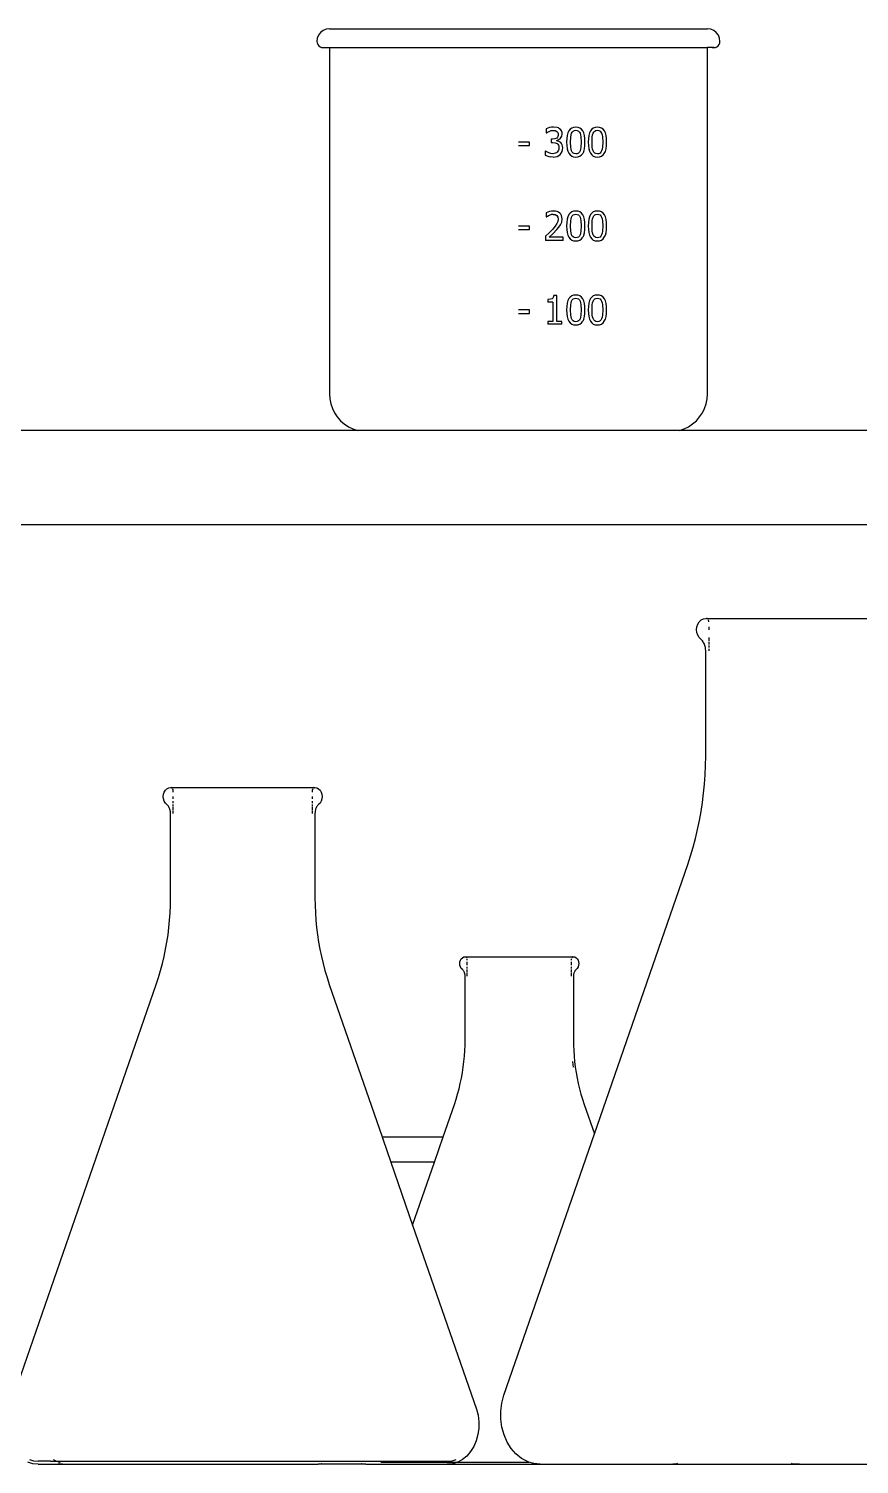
# Model space of a CAD drawing. Header units: metres. Extents: x 2.3 to 15.1, y 3 to 5.1.
# Drawn here: x 9.2848 to 9.5056, y 4.3381 to 4.7199 of the extents above; entities that cross this region are included whole.
import ezdxf

# ---------------------------------------------------------------- set-up
doc = ezdxf.new("R2010")
doc.units = ezdxf.units.M
doc.layers.add('Edges', color=7, linetype='Continuous')

# ---------------------------------------------------------------- blocks, each defined once
blk = doc.blocks.new('Chemistry Lab table fr')
at = {"layer": 'Edges'}
for p, q in [((-0.9555, 0.4507), (-0.95604, 0.45001)), ((-0.95481, 0.45124), (-0.9555, 0.4507)), ((-0.954, 0.45157), (-0.95481, 0.45124)), ((-0.95314, 0.45168), (-0.954, 0.45157)), ((-0.95314, 0.45168), (-0.85264, 0.45168)), ((-0.85177, 0.45157), (-0.85264, 0.45168)), ((-0.85096, 0.45124), (-0.85177, 0.45157)), ((-0.85027, 0.4507), (-0.85096, 0.45124)), ((-0.84973, 0.45001), (-0.85027, 0.4507)), ((-0.95637, 0.4492), (-0.95649, 0.44833)), ((-0.95649, 0.44833), (-0.95643, 0.4479)), ((-0.95643, 0.4479), (-0.95626, 0.4475)), ((-0.95604, 0.45001), (-0.95637, 0.4492)), ((-0.95626, 0.4475), (-0.956, 0.44715)), ((-0.956, 0.44715), (-0.95565, 0.44688)), ((-0.95565, 0.44688), (-0.95524, 0.44672)), ((-0.85053, 0.44672), (-0.85012, 0.44688)), ((-0.85012, 0.44688), (-0.84978, 0.44715)), ((-0.84978, 0.44715), (-0.84951, 0.4475)), ((-0.8494, 0.4492), (-0.84973, 0.45001)), ((-0.84951, 0.4475), (-0.84934, 0.4479)), ((-0.84929, 0.44833), (-0.8494, 0.4492)), ((-0.84934, 0.4479), (-0.84929, 0.44833)), ((-0.95524, 0.44672), (-0.95481, 0.44666)), ((-0.95481, 0.44666), (-0.95438, 0.44672)), ((-0.95481, 0.44666), (-0.95314, 0.44666)), ((-0.95314, 0.44672), (-0.95314, 0.44666)), ((-0.95314, 0.44666), (-0.95314, 0.35453)), ((-0.95314, 0.44666), (-0.85264, 0.44666)), ((-0.85264, 0.44666), (-0.85264, 0.44672)), ((-0.85264, 0.35453), (-0.85264, 0.44666)), ((-0.85096, 0.44666), (-0.85264, 0.44666)), ((-0.85139, 0.44672), (-0.85096, 0.44666)), ((-0.85096, 0.44666), (-0.85053, 0.44672)), ((-0.89463, 0.42537), (-0.89553, 0.42505)), ((-0.89553, 0.42505), (-0.89553, 0.42396)), ((-0.89553, 0.42396), (-0.89547, 0.42396)), ((-0.89547, 0.42396), (-0.89515, 0.42417)), ((-0.89515, 0.42417), (-0.89472, 0.42439)), ((-0.89472, 0.42439), (-0.89416, 0.42457)), ((-0.89407, 0.42548), (-0.89463, 0.42537)), ((-0.89416, 0.42457), (-0.89362, 0.42463)), ((-0.89354, 0.42552), (-0.89407, 0.42548)), ((-0.89362, 0.42463), (-0.89312, 0.42458)), ((-0.89263, 0.42541), (-0.89354, 0.42552)), ((-0.89312, 0.42458), (-0.89268, 0.42439)), ((-0.89268, 0.42439), (-0.8924, 0.42406)), ((-0.89226, 0.42528), (-0.89263, 0.42541)), ((-0.8924, 0.42406), (-0.89231, 0.42384)), ((-0.89193, 0.42509), (-0.89226, 0.42528)), ((-0.89163, 0.42482), (-0.89193, 0.42509)), ((-0.89142, 0.42449), (-0.89163, 0.42482)), ((-0.89129, 0.42411), (-0.89142, 0.42449)), ((-0.89125, 0.42368), (-0.89129, 0.42411)), ((-0.88974, 0.42401), (-0.88993, 0.42332)), ((-0.88948, 0.42456), (-0.88974, 0.42401)), ((-0.88914, 0.42498), (-0.88948, 0.42456)), ((-0.88872, 0.42527), (-0.88914, 0.42498)), ((-0.88877, 0.42386), (-0.88858, 0.42421)), ((-0.88822, 0.42545), (-0.88872, 0.42527)), ((-0.88858, 0.42421), (-0.88833, 0.42446)), ((-0.88833, 0.42446), (-0.88802, 0.42462)), ((-0.88763, 0.42551), (-0.88822, 0.42545)), ((-0.88802, 0.42462), (-0.88763, 0.42467)), ((-0.88704, 0.42545), (-0.88763, 0.42551)), ((-0.88763, 0.42467), (-0.88724, 0.42462)), ((-0.88724, 0.42462), (-0.88693, 0.42446)), ((-0.88654, 0.42527), (-0.88704, 0.42545)), ((-0.88693, 0.42446), (-0.88669, 0.42421)), ((-0.88669, 0.42421), (-0.88651, 0.42387)), ((-0.88612, 0.42496), (-0.88654, 0.42527)), ((-0.88651, 0.42387), (-0.88638, 0.42344)), ((-0.88578, 0.42452), (-0.88612, 0.42496)), ((-0.88552, 0.42396), (-0.88578, 0.42452)), ((-0.88534, 0.42328), (-0.88552, 0.42396)), ((-0.884, 0.42401), (-0.88419, 0.42332)), ((-0.88374, 0.42456), (-0.884, 0.42401)), ((-0.8834, 0.42498), (-0.88374, 0.42456)), ((-0.88298, 0.42527), (-0.8834, 0.42498)), ((-0.88303, 0.42386), (-0.88284, 0.42421)), ((-0.88248, 0.42545), (-0.88298, 0.42527)), ((-0.88284, 0.42421), (-0.88259, 0.42446)), ((-0.88259, 0.42446), (-0.88228, 0.42462)), ((-0.88189, 0.42551), (-0.88248, 0.42545)), ((-0.88228, 0.42462), (-0.88189, 0.42467)), ((-0.8813, 0.42545), (-0.88189, 0.42551)), ((-0.88189, 0.42467), (-0.8815, 0.42462)), ((-0.8815, 0.42462), (-0.88119, 0.42446)), ((-0.8808, 0.42527), (-0.8813, 0.42545)), ((-0.88119, 0.42446), (-0.88095, 0.42421)), ((-0.88095, 0.42421), (-0.88077, 0.42387)), ((-0.88038, 0.42496), (-0.8808, 0.42527)), ((-0.88077, 0.42387), (-0.88064, 0.42344)), ((-0.88004, 0.42452), (-0.88038, 0.42496)), ((-0.87978, 0.42396), (-0.88004, 0.42452)), ((-0.8796, 0.42328), (-0.87978, 0.42396)), ((-0.89999, 0.42152), (-0.90289, 0.42152)), ((-0.90289, 0.4206), (-0.89999, 0.4206)), ((-0.89999, 0.4206), (-0.89999, 0.42152)), ((-0.89418, 0.42228), (-0.89416, 0.42143)), ((-0.89384, 0.42228), (-0.89418, 0.42228)), ((-0.89416, 0.42143), (-0.89375, 0.42143)), ((-0.89322, 0.42237), (-0.89384, 0.42228)), ((-0.89375, 0.42143), (-0.89311, 0.42137)), ((-0.89272, 0.42261), (-0.89322, 0.42237)), ((-0.89311, 0.42137), (-0.8926, 0.42116)), ((-0.89253, 0.4228), (-0.89272, 0.42261)), ((-0.89266, 0.42196), (-0.89212, 0.42218)), ((-0.89266, 0.42189), (-0.89266, 0.42196)), ((-0.89214, 0.42173), (-0.89266, 0.42189)), ((-0.8926, 0.42116), (-0.89241, 0.42098)), ((-0.89239, 0.42302), (-0.89253, 0.4228)), ((-0.89241, 0.42098), (-0.89226, 0.42074)), ((-0.89231, 0.42327), (-0.89239, 0.42302)), ((-0.89231, 0.42384), (-0.89228, 0.42357)), ((-0.89228, 0.42357), (-0.89231, 0.42327)), ((-0.89226, 0.42074), (-0.89217, 0.42043)), ((-0.89217, 0.42043), (-0.89214, 0.42006)), ((-0.89214, 0.42006), (-0.89217, 0.41968)), ((-0.89163, 0.4214), (-0.89214, 0.42173)), ((-0.89212, 0.42218), (-0.89166, 0.42257)), ((-0.89166, 0.42257), (-0.89135, 0.42308)), ((-0.89142, 0.42114), (-0.89163, 0.4214)), ((-0.89125, 0.42083), (-0.89142, 0.42114)), ((-0.89135, 0.42308), (-0.89125, 0.42368)), ((-0.89113, 0.42044), (-0.89125, 0.42083)), ((-0.8911, 0.41998), (-0.89113, 0.42044)), ((-0.89004, 0.42249), (-0.89008, 0.42153)), ((-0.89008, 0.42153), (-0.89004, 0.42059)), ((-0.88993, 0.42332), (-0.89004, 0.42249)), ((-0.89004, 0.42059), (-0.88993, 0.41978)), ((-0.88903, 0.42153), (-0.88898, 0.42287)), ((-0.88899, 0.42019), (-0.88903, 0.42153)), ((-0.88891, 0.41968), (-0.88899, 0.42019)), ((-0.88898, 0.42287), (-0.8889, 0.42342)), ((-0.8889, 0.42342), (-0.88877, 0.42386)), ((-0.88638, 0.42344), (-0.88629, 0.42291)), ((-0.88629, 0.42017), (-0.88638, 0.41964)), ((-0.88629, 0.42291), (-0.88623, 0.42154)), ((-0.88623, 0.42154), (-0.88629, 0.42017)), ((-0.88523, 0.42247), (-0.88534, 0.42328)), ((-0.88534, 0.41976), (-0.88523, 0.42058)), ((-0.88519, 0.42154), (-0.88523, 0.42247)), ((-0.88523, 0.42058), (-0.88519, 0.42154)), ((-0.8843, 0.42249), (-0.88434, 0.42153)), ((-0.88434, 0.42153), (-0.8843, 0.42059)), ((-0.88419, 0.42332), (-0.8843, 0.42249)), ((-0.8843, 0.42059), (-0.88419, 0.41978)), ((-0.88329, 0.42153), (-0.88324, 0.42287)), ((-0.88325, 0.42019), (-0.88329, 0.42153)), ((-0.88317, 0.41968), (-0.88325, 0.42019)), ((-0.88324, 0.42287), (-0.88316, 0.42342)), ((-0.88316, 0.42342), (-0.88303, 0.42386)), ((-0.88064, 0.42344), (-0.88055, 0.42291)), ((-0.88055, 0.42017), (-0.88064, 0.41964)), ((-0.88055, 0.42291), (-0.88049, 0.42154)), ((-0.88049, 0.42154), (-0.88055, 0.42017)), ((-0.87949, 0.42247), (-0.8796, 0.42328)), ((-0.8796, 0.41976), (-0.87949, 0.42058)), ((-0.87945, 0.42154), (-0.87949, 0.42247)), ((-0.87949, 0.42058), (-0.87945, 0.42154)), ((-0.89574, 0.41911), (-0.89574, 0.41803)), ((-0.89567, 0.41911), (-0.89574, 0.41911)), ((-0.89574, 0.41803), (-0.89479, 0.41769)), ((-0.8948, 0.41866), (-0.89567, 0.41911)), ((-0.89426, 0.4185), (-0.8948, 0.41866)), ((-0.89479, 0.41769), (-0.89423, 0.41759)), ((-0.89372, 0.41844), (-0.89426, 0.4185)), ((-0.89365, 0.41756), (-0.89423, 0.41759)), ((-0.89309, 0.41854), (-0.89372, 0.41844)), ((-0.89365, 0.41756), (-0.89309, 0.4176)), ((-0.8928, 0.41868), (-0.89309, 0.41854)), ((-0.89309, 0.4176), (-0.89258, 0.41774)), ((-0.89256, 0.41887), (-0.8928, 0.41868)), ((-0.89258, 0.41774), (-0.89214, 0.41796)), ((-0.89225, 0.41937), (-0.89256, 0.41887)), ((-0.89217, 0.41968), (-0.89225, 0.41937)), ((-0.89214, 0.41796), (-0.89178, 0.41826)), ((-0.89178, 0.41826), (-0.89149, 0.41862)), ((-0.89149, 0.41862), (-0.89127, 0.41903)), ((-0.89127, 0.41903), (-0.89114, 0.41949)), ((-0.89114, 0.41949), (-0.8911, 0.41998)), ((-0.88993, 0.41978), (-0.88974, 0.41909)), ((-0.88974, 0.41909), (-0.88949, 0.41854)), ((-0.88949, 0.41854), (-0.88915, 0.41811)), ((-0.88915, 0.41811), (-0.88873, 0.4178)), ((-0.88877, 0.41922), (-0.88891, 0.41968)), ((-0.88859, 0.41887), (-0.88877, 0.41922)), ((-0.88873, 0.4178), (-0.88822, 0.41762)), ((-0.88835, 0.41862), (-0.88859, 0.41887)), ((-0.88803, 0.41846), (-0.88835, 0.41862)), ((-0.88822, 0.41762), (-0.88763, 0.41756)), ((-0.88763, 0.4184), (-0.88803, 0.41846)), ((-0.88724, 0.41845), (-0.88763, 0.4184)), ((-0.88763, 0.41756), (-0.88705, 0.41762)), ((-0.88693, 0.41861), (-0.88724, 0.41845)), ((-0.88705, 0.41762), (-0.88655, 0.4178)), ((-0.88669, 0.41886), (-0.88693, 0.41861)), ((-0.8865, 0.41921), (-0.88669, 0.41886)), ((-0.88655, 0.4178), (-0.88613, 0.4181)), ((-0.88638, 0.41964), (-0.8865, 0.41921)), ((-0.88613, 0.4181), (-0.88579, 0.41852)), ((-0.88552, 0.41907), (-0.88579, 0.41852)), ((-0.88552, 0.41907), (-0.88534, 0.41976)), ((-0.88419, 0.41978), (-0.884, 0.41909)), ((-0.884, 0.41909), (-0.88375, 0.41854)), ((-0.88375, 0.41854), (-0.88341, 0.41811)), ((-0.88341, 0.41811), (-0.88299, 0.4178)), ((-0.88303, 0.41922), (-0.88317, 0.41968)), ((-0.88285, 0.41887), (-0.88303, 0.41922)), ((-0.88299, 0.4178), (-0.88248, 0.41762)), ((-0.88261, 0.41862), (-0.88285, 0.41887)), ((-0.88229, 0.41846), (-0.88261, 0.41862)), ((-0.88248, 0.41762), (-0.88189, 0.41756)), ((-0.88189, 0.4184), (-0.88229, 0.41846)), ((-0.8815, 0.41845), (-0.88189, 0.4184)), ((-0.88189, 0.41756), (-0.88131, 0.41762)), ((-0.88119, 0.41861), (-0.8815, 0.41845)), ((-0.88131, 0.41762), (-0.88081, 0.4178)), ((-0.88095, 0.41886), (-0.88119, 0.41861)), ((-0.88076, 0.41921), (-0.88095, 0.41886)), ((-0.88081, 0.4178), (-0.88039, 0.4181)), ((-0.88064, 0.41964), (-0.88076, 0.41921)), ((-0.88039, 0.4181), (-0.88005, 0.41852)), ((-0.88005, 0.41852), (-0.87978, 0.41907)), ((-0.87978, 0.41907), (-0.8796, 0.41976)), ((-0.89464, 0.40305), (-0.89552, 0.40274)), ((-0.89552, 0.40274), (-0.89552, 0.40165)), ((-0.89552, 0.40165), (-0.89547, 0.40165)), ((-0.89547, 0.40165), (-0.89514, 0.40186)), ((-0.89514, 0.40186), (-0.89473, 0.40207)), ((-0.89473, 0.40207), (-0.89419, 0.40224)), ((-0.89409, 0.40316), (-0.89464, 0.40305)), ((-0.89364, 0.40231), (-0.89419, 0.40224)), ((-0.89356, 0.4032), (-0.89409, 0.40316)), ((-0.89364, 0.40231), (-0.89312, 0.40223)), ((-0.89306, 0.40316), (-0.89356, 0.4032)), ((-0.89312, 0.40223), (-0.8927, 0.402)), ((-0.89261, 0.40306), (-0.89306, 0.40316)), ((-0.8927, 0.402), (-0.89243, 0.4016)), ((-0.89222, 0.40288), (-0.89261, 0.40306)), ((-0.89243, 0.4016), (-0.89233, 0.40104)), ((-0.89233, 0.40104), (-0.89241, 0.40043)), ((-0.89189, 0.40263), (-0.89222, 0.40288)), ((-0.89162, 0.40232), (-0.89189, 0.40263)), ((-0.89143, 0.40196), (-0.89162, 0.40232)), ((-0.89132, 0.40155), (-0.89143, 0.40196)), ((-0.89139, 0.40027), (-0.89128, 0.40109)), ((-0.89128, 0.40109), (-0.89132, 0.40155)), ((-0.88993, 0.401), (-0.89004, 0.40017)), ((-0.88974, 0.40169), (-0.88993, 0.401)), ((-0.88948, 0.40224), (-0.88974, 0.40169)), ((-0.88914, 0.40265), (-0.88948, 0.40224)), ((-0.88872, 0.40295), (-0.88914, 0.40265)), ((-0.88898, 0.40055), (-0.8889, 0.4011)), ((-0.8889, 0.4011), (-0.88877, 0.40154)), ((-0.88877, 0.40154), (-0.88858, 0.40189)), ((-0.88822, 0.40313), (-0.88872, 0.40295)), ((-0.88858, 0.40189), (-0.88833, 0.40214)), ((-0.88833, 0.40214), (-0.88802, 0.40229)), ((-0.88763, 0.40319), (-0.88822, 0.40313)), ((-0.88802, 0.40229), (-0.88763, 0.40235)), ((-0.88704, 0.40313), (-0.88763, 0.40319)), ((-0.88763, 0.40235), (-0.88724, 0.40229)), ((-0.88724, 0.40229), (-0.88693, 0.40214)), ((-0.88654, 0.40294), (-0.88704, 0.40313)), ((-0.88693, 0.40214), (-0.88669, 0.40189)), ((-0.88669, 0.40189), (-0.88651, 0.40155)), ((-0.88612, 0.40264), (-0.88654, 0.40294)), ((-0.88651, 0.40155), (-0.88638, 0.40112)), ((-0.88638, 0.40112), (-0.88629, 0.40058)), ((-0.88578, 0.4022), (-0.88612, 0.40264)), ((-0.88552, 0.40164), (-0.88578, 0.4022)), ((-0.88534, 0.40096), (-0.88552, 0.40164)), ((-0.88523, 0.40015), (-0.88534, 0.40096)), ((-0.88419, 0.401), (-0.8843, 0.40017)), ((-0.884, 0.40169), (-0.88419, 0.401)), ((-0.88374, 0.40224), (-0.884, 0.40169)), ((-0.8834, 0.40265), (-0.88374, 0.40224)), ((-0.88298, 0.40295), (-0.8834, 0.40265)), ((-0.88324, 0.40055), (-0.88316, 0.4011)), ((-0.88316, 0.4011), (-0.88303, 0.40154)), ((-0.88303, 0.40154), (-0.88284, 0.40189)), ((-0.88248, 0.40313), (-0.88298, 0.40295)), ((-0.88284, 0.40189), (-0.88259, 0.40214)), ((-0.88259, 0.40214), (-0.88228, 0.40229)), ((-0.88189, 0.40319), (-0.88248, 0.40313)), ((-0.88228, 0.40229), (-0.88189, 0.40235)), ((-0.8813, 0.40313), (-0.88189, 0.40319)), ((-0.88189, 0.40235), (-0.8815, 0.40229)), ((-0.8815, 0.40229), (-0.88119, 0.40214)), ((-0.8808, 0.40294), (-0.8813, 0.40313)), ((-0.88119, 0.40214), (-0.88095, 0.40189)), ((-0.88095, 0.40189), (-0.88077, 0.40155)), ((-0.88038, 0.40264), (-0.8808, 0.40294)), ((-0.88077, 0.40155), (-0.88064, 0.40112)), ((-0.88064, 0.40112), (-0.88055, 0.40058)), ((-0.88004, 0.4022), (-0.88038, 0.40264)), ((-0.87978, 0.40164), (-0.88004, 0.4022)), ((-0.8796, 0.40096), (-0.87978, 0.40164)), ((-0.87949, 0.40015), (-0.8796, 0.40096)), ((-0.89999, 0.3992), (-0.90289, 0.3992)), ((-0.90289, 0.39827), (-0.89999, 0.39827)), ((-0.89999, 0.39827), (-0.89999, 0.3992)), ((-0.89472, 0.39739), (-0.89568, 0.39647)), ((-0.89384, 0.39831), (-0.89472, 0.39739)), ((-0.89378, 0.39717), (-0.89472, 0.39627)), ((-0.89311, 0.39917), (-0.89384, 0.39831)), ((-0.89378, 0.39717), (-0.8927, 0.39825)), ((-0.89265, 0.39985), (-0.89311, 0.39917)), ((-0.8927, 0.39825), (-0.89213, 0.3989)), ((-0.89241, 0.40043), (-0.89265, 0.39985)), ((-0.89213, 0.3989), (-0.89168, 0.39956)), ((-0.89168, 0.39956), (-0.89139, 0.40027)), ((-0.89004, 0.40017), (-0.89008, 0.39921)), ((-0.89008, 0.39921), (-0.89004, 0.39827)), ((-0.89004, 0.39827), (-0.88993, 0.39745)), ((-0.88993, 0.39745), (-0.88974, 0.39677)), ((-0.88903, 0.39921), (-0.88898, 0.40055)), ((-0.88899, 0.39787), (-0.88903, 0.39921)), ((-0.88891, 0.39736), (-0.88899, 0.39787)), ((-0.88877, 0.3969), (-0.88891, 0.39736)), ((-0.88638, 0.39732), (-0.8865, 0.39689)), ((-0.88629, 0.39785), (-0.88638, 0.39732)), ((-0.88629, 0.40058), (-0.88623, 0.39922)), ((-0.88623, 0.39922), (-0.88629, 0.39785)), ((-0.88552, 0.39675), (-0.88534, 0.39743)), ((-0.88534, 0.39743), (-0.88523, 0.39826)), ((-0.88519, 0.39922), (-0.88523, 0.40015)), ((-0.88523, 0.39826), (-0.88519, 0.39922)), ((-0.8843, 0.40017), (-0.88434, 0.39921)), ((-0.88434, 0.39921), (-0.8843, 0.39827)), ((-0.8843, 0.39827), (-0.88419, 0.39745)), ((-0.88419, 0.39745), (-0.884, 0.39677)), ((-0.88329, 0.39921), (-0.88324, 0.40055)), ((-0.88325, 0.39787), (-0.88329, 0.39921)), ((-0.88317, 0.39736), (-0.88325, 0.39787)), ((-0.88303, 0.3969), (-0.88317, 0.39736)), ((-0.88064, 0.39732), (-0.88076, 0.39689)), ((-0.88055, 0.39785), (-0.88064, 0.39732)), ((-0.88055, 0.40058), (-0.88049, 0.39922)), ((-0.88049, 0.39922), (-0.88055, 0.39785)), ((-0.87978, 0.39675), (-0.8796, 0.39743)), ((-0.8796, 0.39743), (-0.87949, 0.39826)), ((-0.87945, 0.39922), (-0.87949, 0.40015)), ((-0.87949, 0.39826), (-0.87945, 0.39922)), ((-0.89568, 0.39647), (-0.89568, 0.39539)), ((-0.89096, 0.39539), (-0.89568, 0.39539)), ((-0.89096, 0.39627), (-0.89472, 0.39627)), ((-0.89096, 0.39539), (-0.89096, 0.39627)), ((-0.88974, 0.39677), (-0.88949, 0.39622)), ((-0.88949, 0.39622), (-0.88915, 0.39579)), ((-0.88915, 0.39579), (-0.88873, 0.39548)), ((-0.88859, 0.39655), (-0.88877, 0.3969)), ((-0.88873, 0.39548), (-0.88822, 0.3953)), ((-0.88835, 0.39629), (-0.88859, 0.39655)), ((-0.88803, 0.39614), (-0.88835, 0.39629)), ((-0.88822, 0.3953), (-0.88763, 0.39523)), ((-0.88763, 0.39608), (-0.88803, 0.39614)), ((-0.88724, 0.39613), (-0.88763, 0.39608)), ((-0.88763, 0.39523), (-0.88705, 0.39529)), ((-0.88693, 0.39628), (-0.88724, 0.39613)), ((-0.88705, 0.39529), (-0.88655, 0.39548)), ((-0.88669, 0.39654), (-0.88693, 0.39628)), ((-0.8865, 0.39689), (-0.88669, 0.39654)), ((-0.88655, 0.39548), (-0.88613, 0.39578)), ((-0.88613, 0.39578), (-0.88579, 0.3962)), ((-0.88552, 0.39675), (-0.88579, 0.3962)), ((-0.884, 0.39677), (-0.88375, 0.39622)), ((-0.88375, 0.39622), (-0.88341, 0.39579)), ((-0.88341, 0.39579), (-0.88299, 0.39548)), ((-0.88285, 0.39655), (-0.88303, 0.3969)), ((-0.88299, 0.39548), (-0.88248, 0.3953)), ((-0.88261, 0.39629), (-0.88285, 0.39655)), ((-0.88229, 0.39614), (-0.88261, 0.39629)), ((-0.88248, 0.3953), (-0.88189, 0.39523)), ((-0.88189, 0.39608), (-0.88229, 0.39614)), ((-0.8815, 0.39613), (-0.88189, 0.39608)), ((-0.88189, 0.39523), (-0.88131, 0.39529)), ((-0.88119, 0.39628), (-0.8815, 0.39613)), ((-0.88131, 0.39529), (-0.88081, 0.39548)), ((-0.88095, 0.39654), (-0.88119, 0.39628)), ((-0.88076, 0.39689), (-0.88095, 0.39654)), ((-0.88081, 0.39548), (-0.88039, 0.39578)), ((-0.88039, 0.39578), (-0.88005, 0.3962)), ((-0.88005, 0.3962), (-0.87978, 0.39675)), ((-0.8944, 0.37971), (-0.89508, 0.37966)), ((-0.89508, 0.37966), (-0.89508, 0.37896)), ((-0.8937, 0.37896), (-0.89508, 0.37896)), ((-0.89392, 0.37988), (-0.8944, 0.37971)), ((-0.89376, 0.38002), (-0.89392, 0.37988)), ((-0.89363, 0.3802), (-0.89376, 0.38002)), ((-0.8937, 0.37896), (-0.8937, 0.37384)), ((-0.89351, 0.38073), (-0.89363, 0.3802)), ((-0.89271, 0.38073), (-0.89351, 0.38073)), ((-0.89271, 0.37384), (-0.89271, 0.38073)), ((-0.88993, 0.37866), (-0.89004, 0.37784)), ((-0.88974, 0.37935), (-0.88993, 0.37866)), ((-0.88948, 0.3799), (-0.88974, 0.37935)), ((-0.88914, 0.38032), (-0.88948, 0.3799)), ((-0.88872, 0.38062), (-0.88914, 0.38032)), ((-0.88903, 0.37687), (-0.88898, 0.37822)), ((-0.88898, 0.37822), (-0.8889, 0.37876)), ((-0.8889, 0.37876), (-0.88877, 0.3792)), ((-0.88877, 0.3792), (-0.88858, 0.37955)), ((-0.88822, 0.3808), (-0.88872, 0.38062)), ((-0.88858, 0.37955), (-0.88833, 0.3798)), ((-0.88833, 0.3798), (-0.88802, 0.37996)), ((-0.88763, 0.38085), (-0.88822, 0.3808)), ((-0.88802, 0.37996), (-0.88763, 0.38001)), ((-0.88704, 0.38079), (-0.88763, 0.38085)), ((-0.88763, 0.38001), (-0.88724, 0.37996)), ((-0.88724, 0.37996), (-0.88693, 0.3798)), ((-0.88654, 0.38061), (-0.88704, 0.38079)), ((-0.88693, 0.3798), (-0.88669, 0.37956)), ((-0.88669, 0.37956), (-0.88651, 0.37921)), ((-0.88612, 0.3803), (-0.88654, 0.38061)), ((-0.88651, 0.37921), (-0.88638, 0.37878)), ((-0.88638, 0.37878), (-0.88629, 0.37825)), ((-0.88629, 0.37825), (-0.88623, 0.37688)), ((-0.88578, 0.37986), (-0.88612, 0.3803)), ((-0.88552, 0.37931), (-0.88578, 0.37986)), ((-0.88534, 0.37862), (-0.88552, 0.37931)), ((-0.88523, 0.37781), (-0.88534, 0.37862)), ((-0.88419, 0.37866), (-0.8843, 0.37784)), ((-0.884, 0.37935), (-0.88419, 0.37866)), ((-0.88374, 0.3799), (-0.884, 0.37935)), ((-0.8834, 0.38032), (-0.88374, 0.3799)), ((-0.88298, 0.38062), (-0.8834, 0.38032)), ((-0.88329, 0.37687), (-0.88324, 0.37822)), ((-0.88324, 0.37822), (-0.88316, 0.37876)), ((-0.88316, 0.37876), (-0.88303, 0.3792)), ((-0.88303, 0.3792), (-0.88284, 0.37955)), ((-0.88248, 0.3808), (-0.88298, 0.38062)), ((-0.88284, 0.37955), (-0.88259, 0.3798)), ((-0.88259, 0.3798), (-0.88228, 0.37996)), ((-0.88189, 0.38085), (-0.88248, 0.3808)), ((-0.88228, 0.37996), (-0.88189, 0.38001)), ((-0.8813, 0.38079), (-0.88189, 0.38085)), ((-0.88189, 0.38001), (-0.8815, 0.37996)), ((-0.8815, 0.37996), (-0.88119, 0.3798)), ((-0.8808, 0.38061), (-0.8813, 0.38079)), ((-0.88119, 0.3798), (-0.88095, 0.37956)), ((-0.88095, 0.37956), (-0.88077, 0.37921)), ((-0.88038, 0.3803), (-0.8808, 0.38061)), ((-0.88077, 0.37921), (-0.88064, 0.37878)), ((-0.88064, 0.37878), (-0.88055, 0.37825)), ((-0.88055, 0.37825), (-0.88049, 0.37688)), ((-0.88004, 0.37986), (-0.88038, 0.3803)), ((-0.87978, 0.37931), (-0.88004, 0.37986)), ((-0.8796, 0.37862), (-0.87978, 0.37931)), ((-0.87949, 0.37781), (-0.8796, 0.37862)), ((-0.89999, 0.37687), (-0.90289, 0.37687)), ((-0.90289, 0.37594), (-0.89999, 0.37594)), ((-0.89999, 0.37594), (-0.89999, 0.37687)), ((-0.89004, 0.37784), (-0.89008, 0.37687)), ((-0.89008, 0.37687), (-0.89004, 0.37593)), ((-0.89004, 0.37593), (-0.88993, 0.37512)), ((-0.88993, 0.37512), (-0.88974, 0.37443)), ((-0.88974, 0.37443), (-0.88949, 0.37388)), ((-0.88899, 0.37553), (-0.88903, 0.37687)), ((-0.88891, 0.37502), (-0.88899, 0.37553)), ((-0.88877, 0.37457), (-0.88891, 0.37502)), ((-0.88859, 0.37422), (-0.88877, 0.37457)), ((-0.8865, 0.37455), (-0.88669, 0.3742)), ((-0.88638, 0.37498), (-0.8865, 0.37455)), ((-0.88629, 0.37551), (-0.88638, 0.37498)), ((-0.88623, 0.37688), (-0.88629, 0.37551)), ((-0.88552, 0.37441), (-0.88579, 0.37386)), ((-0.88552, 0.37441), (-0.88534, 0.3751)), ((-0.88534, 0.3751), (-0.88523, 0.37592)), ((-0.88519, 0.37688), (-0.88523, 0.37781)), ((-0.88523, 0.37592), (-0.88519, 0.37688)), ((-0.8843, 0.37784), (-0.88434, 0.37687)), ((-0.88434, 0.37687), (-0.8843, 0.37593)), ((-0.8843, 0.37593), (-0.88419, 0.37512)), ((-0.88419, 0.37512), (-0.884, 0.37443)), ((-0.884, 0.37443), (-0.88375, 0.37388)), ((-0.88325, 0.37553), (-0.88329, 0.37687)), ((-0.88317, 0.37502), (-0.88325, 0.37553)), ((-0.88303, 0.37457), (-0.88317, 0.37502)), ((-0.88285, 0.37422), (-0.88303, 0.37457)), ((-0.88076, 0.37455), (-0.88095, 0.3742)), ((-0.88064, 0.37498), (-0.88076, 0.37455)), ((-0.88055, 0.37551), (-0.88064, 0.37498)), ((-0.88049, 0.37688), (-0.88055, 0.37551)), ((-0.88005, 0.37386), (-0.87978, 0.37441)), ((-0.87978, 0.37441), (-0.8796, 0.3751)), ((-0.8796, 0.3751), (-0.87949, 0.37592)), ((-0.87945, 0.37688), (-0.87949, 0.37781)), ((-0.87949, 0.37592), (-0.87945, 0.37688)), ((-0.89508, 0.37384), (-0.89508, 0.37306)), ((-0.8937, 0.37384), (-0.89508, 0.37384)), ((-0.89135, 0.37306), (-0.89508, 0.37306)), ((-0.89135, 0.37384), (-0.89271, 0.37384)), ((-0.89135, 0.37306), (-0.89135, 0.37384)), ((-0.88949, 0.37388), (-0.88915, 0.37345)), ((-0.88915, 0.37345), (-0.88873, 0.37314)), ((-0.88873, 0.37314), (-0.88822, 0.37296)), ((-0.88835, 0.37396), (-0.88859, 0.37422)), ((-0.88803, 0.3738), (-0.88835, 0.37396)), ((-0.88822, 0.37296), (-0.88763, 0.3729)), ((-0.88763, 0.37374), (-0.88803, 0.3738)), ((-0.88724, 0.37379), (-0.88763, 0.37374)), ((-0.88763, 0.3729), (-0.88705, 0.37296)), ((-0.88693, 0.37395), (-0.88724, 0.37379)), ((-0.88705, 0.37296), (-0.88655, 0.37314)), ((-0.88669, 0.3742), (-0.88693, 0.37395)), ((-0.88655, 0.37314), (-0.88613, 0.37344)), ((-0.88613, 0.37344), (-0.88579, 0.37386)), ((-0.88375, 0.37388), (-0.88341, 0.37345)), ((-0.88341, 0.37345), (-0.88299, 0.37314)), ((-0.88299, 0.37314), (-0.88248, 0.37296)), ((-0.88261, 0.37396), (-0.88285, 0.37422)), ((-0.88229, 0.3738), (-0.88261, 0.37396)), ((-0.88248, 0.37296), (-0.88189, 0.3729)), ((-0.88189, 0.37374), (-0.88229, 0.3738)), ((-0.8815, 0.37379), (-0.88189, 0.37374)), ((-0.88189, 0.3729), (-0.88131, 0.37296)), ((-0.88119, 0.37395), (-0.8815, 0.37379)), ((-0.88131, 0.37296), (-0.88081, 0.37314)), ((-0.88095, 0.3742), (-0.88119, 0.37395)), ((-0.88081, 0.37314), (-0.88039, 0.37344)), ((-0.88039, 0.37344), (-0.88005, 0.37386)), ((-0.95314, 0.35453), (-0.95305, 0.35322)), ((-0.95305, 0.35322), (-0.95279, 0.35193)), ((-0.95279, 0.35193), (-0.95237, 0.35069)), ((-0.8534, 0.35069), (-0.85298, 0.35193)), ((-0.85298, 0.35193), (-0.85272, 0.35322)), ((-0.85272, 0.35322), (-0.85264, 0.35453)), ((-0.95237, 0.35069), (-0.95179, 0.34951)), ((-0.95179, 0.34951), (-0.95106, 0.34842)), ((-0.95106, 0.34842), (-0.95019, 0.34743)), ((-0.85558, 0.34743), (-0.85471, 0.34842)), ((-0.85471, 0.34842), (-0.85398, 0.34951)), ((-0.85398, 0.34951), (-0.8534, 0.35069)), ((-0.94569, 0.34483), (-1.12978, 0.34483)), ((-0.95019, 0.34743), (-0.9492, 0.34656)), ((-0.9492, 0.34656), (-0.94811, 0.34583)), ((-0.94811, 0.34583), (-0.94693, 0.34525)), ((-0.94693, 0.34525), (-0.94569, 0.34483)), ((-0.86008, 0.34483), (-0.94569, 0.34483)), ((-0.86008, 0.34483), (-0.85884, 0.34525)), ((-0.79629, 0.34483), (-0.86008, 0.34483)), ((-0.85884, 0.34525), (-0.85766, 0.34583)), ((-0.85766, 0.34583), (-0.85657, 0.34656)), ((-0.85657, 0.34656), (-0.85558, 0.34743)), ((-1.12113, 0.31983), (-0.36105, 0.31983)), ((-0.8548, 0.29395), (-0.8543, 0.29443)), ((-0.8543, 0.29443), (-0.85372, 0.29472)), ((-0.85372, 0.29472), (-0.8531, 0.29483)), ((-0.8531, 0.29483), (-0.853, 0.29482)), ((-0.853, 0.29482), (-0.85289, 0.29479)), ((-0.85274, 0.29483), (-0.85289, 0.29479)), ((-0.85289, 0.29479), (-0.85279, 0.29475)), ((-0.85279, 0.29475), (-0.85275, 0.29472)), ((-0.85274, 0.29483), (-0.80546, 0.29483)), ((-0.85246, 0.29443), (-0.85241, 0.29433)), ((-0.85241, 0.29433), (-0.85236, 0.29421)), ((-0.85236, 0.29421), (-0.85233, 0.29409)), ((-0.85233, 0.29409), (-0.85231, 0.29396)), ((-0.8555, 0.29183), (-0.85542, 0.2926)), ((-0.85542, 0.29105), (-0.8555, 0.29183)), ((-0.85542, 0.2926), (-0.85518, 0.29333)), ((-0.85518, 0.29033), (-0.85542, 0.29105)), ((-0.85518, 0.29333), (-0.8548, 0.29395)), ((-0.8548, 0.28971), (-0.85518, 0.29033)), ((-0.8523, 0.2926), (-0.8523, 0.29183)), ((-0.8543, 0.28923), (-0.8548, 0.28971)), ((-0.85395, 0.28884), (-0.8543, 0.28923)), ((-0.8538, 0.28862), (-0.85395, 0.28884)), ((-0.85366, 0.28839), (-0.8538, 0.28862)), ((-0.85353, 0.28814), (-0.85366, 0.28839)), ((-0.85342, 0.28789), (-0.85353, 0.28814)), ((-0.85332, 0.28762), (-0.85342, 0.28789)), ((-0.85324, 0.28734), (-0.85332, 0.28762)), ((-0.85318, 0.28706), (-0.85324, 0.28734)), ((-0.85314, 0.28677), (-0.85318, 0.28706)), ((-0.8531, 0.28619), (-0.85314, 0.28677)), ((-0.8523, 0.28971), (-0.8523, 0.28884)), ((-0.8523, 0.28862), (-0.8523, 0.28789)), ((-0.8523, 0.28762), (-0.8523, 0.28706)), ((-0.8523, 0.28677), (-0.8523, 0.28619)), ((-0.8531, 0.25816), (-0.8531, 0.28619)), ((-0.85313, 0.2557), (-0.8531, 0.25816)), ((-0.8534, 0.25078), (-0.85323, 0.25323)), ((-0.85323, 0.25323), (-0.85313, 0.2557)), ((-0.99725, 0.24805), (-0.99706, 0.24863)), ((-0.99706, 0.24863), (-0.99675, 0.24912)), ((-0.99675, 0.24912), (-0.99636, 0.24951)), ((-0.99636, 0.24951), (-0.99589, 0.24975)), ((-0.99589, 0.24975), (-0.9954, 0.24983)), ((-0.9954, 0.24983), (-0.99531, 0.24982)), ((-0.99531, 0.24982), (-0.99523, 0.2498)), ((-0.9951, 0.24983), (-0.99523, 0.2498)), ((-0.99523, 0.2498), (-0.99515, 0.24977)), ((-0.99515, 0.24977), (-0.99512, 0.24975)), ((-0.9951, 0.24983), (-0.95729, 0.24983)), ((-0.99488, 0.24951), (-0.99484, 0.24943)), ((-0.99484, 0.24943), (-0.99481, 0.24933)), ((-0.99481, 0.24933), (-0.99478, 0.24923)), ((-0.99478, 0.24923), (-0.99476, 0.24913)), ((-0.99476, 0.24913), (-0.99476, 0.24903)), ((-0.99476, 0.24903), (-0.99476, 0.24863)), ((-0.95763, 0.24913), (-0.95761, 0.24923)), ((-0.95763, 0.24903), (-0.95763, 0.24913)), ((-0.95763, 0.24863), (-0.95763, 0.24903)), ((-0.95761, 0.24923), (-0.95759, 0.24933)), ((-0.95759, 0.24933), (-0.95755, 0.24943)), ((-0.95755, 0.24943), (-0.95751, 0.24951)), ((-0.95716, 0.2498), (-0.95729, 0.24983)), ((-0.95727, 0.24975), (-0.95724, 0.24977)), ((-0.95724, 0.24977), (-0.95716, 0.2498)), ((-0.95716, 0.2498), (-0.95708, 0.24982)), ((-0.95708, 0.24982), (-0.957, 0.24983)), ((-0.957, 0.24983), (-0.9565, 0.24975)), ((-0.9565, 0.24975), (-0.95604, 0.24951)), ((-0.95604, 0.24951), (-0.95564, 0.24912)), ((-0.95564, 0.24912), (-0.95533, 0.24863)), ((-0.95533, 0.24863), (-0.95514, 0.24805)), ((-0.85394, 0.24589), (-0.85364, 0.24833)), ((-0.85364, 0.24833), (-0.8534, 0.25078)), ((-0.99732, 0.24743), (-0.99725, 0.24805)), ((-0.99725, 0.24681), (-0.99732, 0.24743)), ((-0.99706, 0.24623), (-0.99725, 0.24681)), ((-0.99675, 0.24573), (-0.99706, 0.24623)), ((-0.99636, 0.24535), (-0.99675, 0.24573)), ((-0.99608, 0.24504), (-0.99636, 0.24535)), ((-0.99595, 0.24486), (-0.99608, 0.24504)), ((-0.99584, 0.24468), (-0.99595, 0.24486)), ((-0.99574, 0.24448), (-0.99584, 0.24468)), ((-0.99565, 0.24427), (-0.99574, 0.24448)), ((-0.99476, 0.24743), (-0.99476, 0.24681)), ((-0.99476, 0.24623), (-0.99476, 0.24573)), ((-0.99476, 0.24535), (-0.99476, 0.24485)), ((-0.99476, 0.24468), (-0.99476, 0.24384)), ((-0.95763, 0.24681), (-0.95763, 0.24743)), ((-0.95763, 0.24573), (-0.95763, 0.24623)), ((-0.95763, 0.24485), (-0.95763, 0.24535)), ((-0.95763, 0.24384), (-0.95763, 0.24468)), ((-0.95665, 0.24448), (-0.95674, 0.24427)), ((-0.95655, 0.24468), (-0.95665, 0.24448)), ((-0.95644, 0.24486), (-0.95655, 0.24468)), ((-0.95631, 0.24504), (-0.95644, 0.24486)), ((-0.95604, 0.24535), (-0.95631, 0.24504)), ((-0.95564, 0.24573), (-0.95604, 0.24535)), ((-0.95533, 0.24623), (-0.95564, 0.24573)), ((-0.95514, 0.24681), (-0.95533, 0.24623)), ((-0.95514, 0.24805), (-0.95508, 0.24743)), ((-0.95508, 0.24743), (-0.95514, 0.24681)), ((-0.8543, 0.24347), (-0.85394, 0.24589)), ((-0.99557, 0.24406), (-0.99565, 0.24427)), ((-0.99551, 0.24384), (-0.99557, 0.24406)), ((-0.99546, 0.24361), (-0.99551, 0.24384)), ((-0.99543, 0.24339), (-0.99546, 0.24361)), ((-0.9954, 0.24292), (-0.99543, 0.24339)), ((-0.9954, 0.22049), (-0.9954, 0.24292)), ((-0.99476, 0.24361), (-0.99476, 0.24292)), ((-0.95763, 0.24292), (-0.95763, 0.24361)), ((-0.95699, 0.24292), (-0.957, 0.22049)), ((-0.95697, 0.24339), (-0.95699, 0.24292)), ((-0.95693, 0.24361), (-0.95697, 0.24339)), ((-0.95688, 0.24384), (-0.95693, 0.24361)), ((-0.95682, 0.24406), (-0.95688, 0.24384)), ((-0.95674, 0.24427), (-0.95682, 0.24406)), ((-0.85523, 0.23868), (-0.85474, 0.24107)), ((-0.85474, 0.24107), (-0.8543, 0.24347)), ((-0.8558, 0.23632), (-0.85523, 0.23868)), ((-0.85711, 0.23167), (-0.85642, 0.23398)), ((-0.85642, 0.23398), (-0.8558, 0.23632)), ((-0.88268, 0.1577), (-0.85787, 0.22939)), ((-0.85787, 0.22939), (-0.85711, 0.23167)), ((-0.9955, 0.21655), (-0.99542, 0.21852)), ((-0.99542, 0.21852), (-0.9954, 0.22049)), ((-0.957, 0.22049), (-0.95697, 0.21852)), ((-0.95697, 0.21852), (-0.95689, 0.21655)), ((-0.99582, 0.21263), (-0.99564, 0.21459)), ((-0.99564, 0.21459), (-0.9955, 0.21655)), ((-0.95689, 0.21655), (-0.95675, 0.21459)), ((-0.95675, 0.21459), (-0.95657, 0.21263)), ((-0.99636, 0.20874), (-0.99607, 0.21068)), ((-0.99607, 0.21068), (-0.99582, 0.21263)), ((-0.95657, 0.21263), (-0.95633, 0.21068)), ((-0.95633, 0.21068), (-0.95603, 0.20874)), ((-0.9971, 0.20491), (-0.9967, 0.20682)), ((-0.9967, 0.20682), (-0.99636, 0.20874)), ((-0.95603, 0.20874), (-0.95569, 0.20682)), ((-0.95569, 0.20682), (-0.95529, 0.20491)), ((-0.99805, 0.20115), (-0.99755, 0.20302)), ((-0.99755, 0.20302), (-0.9971, 0.20491)), ((-0.95529, 0.20491), (-0.95484, 0.20302)), ((-0.95484, 0.20302), (-0.95434, 0.20115)), ((-0.91851, 0.20303), (-0.91846, 0.20349)), ((-0.91846, 0.20256), (-0.91851, 0.20303)), ((-0.91846, 0.20349), (-0.91831, 0.20393)), ((-0.91831, 0.20213), (-0.91846, 0.20256)), ((-0.91831, 0.20393), (-0.91808, 0.2043)), ((-0.91808, 0.2043), (-0.91779, 0.20459)), ((-0.91779, 0.20459), (-0.91744, 0.20477)), ((-0.91744, 0.20477), (-0.91707, 0.20483)), ((-0.91707, 0.20483), (-0.917, 0.20482)), ((-0.917, 0.20482), (-0.91694, 0.20481)), ((-0.91694, 0.20481), (-0.91688, 0.20478)), ((-0.91685, 0.20483), (-0.91688, 0.20478)), ((-0.91688, 0.20478), (-0.91683, 0.20475)), ((-0.91685, 0.20483), (-0.88848, 0.20483)), ((-0.91683, 0.20475), (-0.91677, 0.2047)), ((-0.91677, 0.2047), (-0.91673, 0.20465)), ((-0.91673, 0.20465), (-0.91669, 0.20459)), ((-0.91659, 0.2043), (-0.91659, 0.20423)), ((-0.91659, 0.20423), (-0.91659, 0.20393)), ((-0.91659, 0.20349), (-0.91659, 0.20256)), ((-0.88875, 0.20423), (-0.88874, 0.2043)), ((-0.88875, 0.20393), (-0.88875, 0.20423)), ((-0.88875, 0.20256), (-0.88875, 0.20349)), ((-0.88865, 0.20459), (-0.88861, 0.20465)), ((-0.88861, 0.20465), (-0.88856, 0.2047)), ((-0.88856, 0.2047), (-0.88851, 0.20475)), ((-0.88851, 0.20475), (-0.88845, 0.20478)), ((-0.88845, 0.20478), (-0.88848, 0.20483)), ((-0.88845, 0.20478), (-0.88839, 0.20481)), ((-0.88839, 0.20481), (-0.88833, 0.20482)), ((-0.88833, 0.20482), (-0.88827, 0.20483)), ((-0.88827, 0.20483), (-0.88789, 0.20477)), ((-0.88789, 0.20477), (-0.88755, 0.20459)), ((-0.88755, 0.20459), (-0.88725, 0.2043)), ((-0.88725, 0.2043), (-0.88702, 0.20393)), ((-0.88702, 0.20393), (-0.88688, 0.20349)), ((-0.88688, 0.20256), (-0.88702, 0.20213)), ((-0.88688, 0.20349), (-0.88683, 0.20303)), ((-0.88683, 0.20303), (-0.88688, 0.20256)), ((-0.99921, 0.19748), (-0.99861, 0.1993)), ((-0.99861, 0.1993), (-0.99805, 0.20115)), ((-0.95434, 0.20115), (-0.95379, 0.1993)), ((-0.95379, 0.1993), (-0.95318, 0.19748)), ((-0.91808, 0.20175), (-0.91831, 0.20213)), ((-0.91779, 0.20147), (-0.91808, 0.20175)), ((-0.91758, 0.20123), (-0.91779, 0.20147)), ((-0.91748, 0.2011), (-0.91758, 0.20123)), ((-0.9174, 0.20096), (-0.91748, 0.2011)), ((-0.91732, 0.20082), (-0.9174, 0.20096)), ((-0.91726, 0.20066), (-0.91732, 0.20082)), ((-0.9172, 0.2005), (-0.91726, 0.20066)), ((-0.91715, 0.20034), (-0.9172, 0.2005)), ((-0.91712, 0.20017), (-0.91715, 0.20034)), ((-0.91709, 0.2), (-0.91712, 0.20017)), ((-0.91707, 0.19965), (-0.91709, 0.2)), ((-0.91707, 0.18283), (-0.91707, 0.19965)), ((-0.91659, 0.20213), (-0.91659, 0.20175)), ((-0.91659, 0.20147), (-0.91659, 0.20066)), ((-0.91659, 0.2005), (-0.91659, 0.19965)), ((-0.88875, 0.20175), (-0.88875, 0.20213)), ((-0.88875, 0.20066), (-0.88875, 0.20147)), ((-0.88875, 0.19965), (-0.88875, 0.2005)), ((-0.88826, 0.19965), (-0.88827, 0.18283)), ((-0.88824, 0.2), (-0.88826, 0.19965)), ((-0.88822, 0.20017), (-0.88824, 0.2)), ((-0.88818, 0.20034), (-0.88822, 0.20017)), ((-0.88813, 0.2005), (-0.88818, 0.20034)), ((-0.88808, 0.20066), (-0.88813, 0.2005)), ((-0.88801, 0.20082), (-0.88808, 0.20066)), ((-0.88793, 0.20096), (-0.88801, 0.20082)), ((-0.88785, 0.2011), (-0.88793, 0.20096)), ((-0.88775, 0.20123), (-0.88785, 0.2011)), ((-0.88755, 0.20147), (-0.88775, 0.20123)), ((-0.88725, 0.20175), (-0.88755, 0.20147)), ((-0.88702, 0.20213), (-0.88725, 0.20175)), ((-1.03831, 0.08451), (-0.99921, 0.19748)), ((-0.95318, 0.19748), (-0.93915, 0.15693)), ((-0.91725, 0.1784), (-0.91715, 0.17987)), ((-0.91715, 0.17987), (-0.91709, 0.18135)), ((-0.91709, 0.18135), (-0.91707, 0.18283)), ((-0.88827, 0.18283), (-0.88825, 0.18135)), ((-0.88825, 0.18135), (-0.88819, 0.17987)), ((-0.88819, 0.17987), (-0.88809, 0.1784)), ((-0.91757, 0.17547), (-0.91739, 0.17693)), ((-0.91739, 0.17693), (-0.91725, 0.1784)), ((-0.88842, 0.17685), (-0.88843, 0.17693)), ((-0.88825, 0.17547), (-0.88842, 0.17685)), ((-0.88809, 0.1784), (-0.88794, 0.17693)), ((-0.88794, 0.17693), (-0.88776, 0.17547)), ((-0.91835, 0.17114), (-0.91805, 0.17257)), ((-0.91805, 0.17257), (-0.91779, 0.17401)), ((-0.91779, 0.17401), (-0.91757, 0.17547)), ((-0.88776, 0.17547), (-0.88754, 0.17401)), ((-0.88754, 0.17401), (-0.88728, 0.17257)), ((-0.88728, 0.17257), (-0.88699, 0.17114)), ((-0.91947, 0.16693), (-0.91906, 0.16832)), ((-0.91906, 0.16832), (-0.91868, 0.16972)), ((-0.91868, 0.16972), (-0.91835, 0.17114)), ((-0.88699, 0.17114), (-0.88665, 0.16972)), ((-0.88665, 0.16972), (-0.88627, 0.16832)), ((-0.88627, 0.16832), (-0.88586, 0.16693)), ((-0.92292, 0.15693), (-0.91993, 0.16557)), ((-0.91993, 0.16557), (-0.91947, 0.16693)), ((-0.88586, 0.16693), (-0.88541, 0.16557)), ((-0.88541, 0.16557), (-0.88268, 0.1577)), ((-0.93915, 0.15693), (-0.93897, 0.15693)), ((-0.93915, 0.15693), (-0.93897, 0.15643)), ((-0.93897, 0.15643), (-0.93897, 0.15693)), ((-0.93897, 0.15693), (-0.92292, 0.15693)), ((-0.92524, 0.15023), (-0.92292, 0.15693)), ((-0.90675, 0.08818), (-0.88268, 0.1577)), ((-0.93897, 0.15643), (-0.93683, 0.15023)), ((-0.93683, 0.15023), (-0.93103, 0.13348)), ((-0.92524, 0.15023), (-0.93683, 0.15023)), ((-0.93103, 0.13348), (-0.92524, 0.15023)), ((-0.93103, 0.13348), (-0.91408, 0.08451)), ((-0.9073, 0.08613), (-0.90675, 0.08818)), ((-0.91408, 0.08451), (-0.91364, 0.08287)), ((-0.90758, 0.084), (-0.9073, 0.08613)), ((-0.91364, 0.08287), (-0.91341, 0.08116)), ((-0.91341, 0.08116), (-0.91342, 0.07943)), ((-0.90757, 0.08183), (-0.90758, 0.084)), ((-0.90728, 0.0797), (-0.90757, 0.08183)), ((-0.91365, 0.07772), (-0.91411, 0.07609)), ((-0.91342, 0.07943), (-0.91365, 0.07772)), ((-0.90671, 0.07765), (-0.90728, 0.0797)), ((-0.90588, 0.07575), (-0.90671, 0.07765)), ((-0.91562, 0.0732), (-0.91664, 0.07203)), ((-0.91477, 0.07457), (-0.91562, 0.0732)), ((-0.91411, 0.07609), (-0.91477, 0.07457)), ((-0.90482, 0.07405), (-0.90588, 0.07575)), ((-0.90354, 0.07258), (-0.90482, 0.07405)), ((-0.90209, 0.0714), (-0.90354, 0.07258)), ((-1.03198, 0.06997), (-1.03332, 0.07039)), ((-1.0329, 0.07109), (-1.03187, 0.07076)), ((-1.0306, 0.06983), (-1.03198, 0.06997)), ((-1.03187, 0.07076), (-1.03057, 0.07063)), ((-1.0306, 0.06983), (-1.02416, 0.06983)), ((-1.02729, 0.07063), (-1.03057, 0.07063)), ((-1.02729, 0.07063), (-1.02573, 0.07066)), ((-1.0265, 0.07109), (-1.02646, 0.07106)), ((-1.02646, 0.07106), (-1.02573, 0.07066)), ((-1.02573, 0.07066), (-1.02564, 0.07063)), ((-1.02564, 0.07063), (-1.02496, 0.07041)), ((-1.02564, 0.07063), (-0.92182, 0.07063)), ((-1.02502, 0.06992), (-1.02519, 0.06997)), ((-1.02416, 0.06983), (-1.02502, 0.06992)), ((-1.02496, 0.07041), (-1.02479, 0.07039)), ((-1.02416, 0.06983), (-0.95616, 0.06983)), ((-0.9553, 0.06992), (-0.95616, 0.06983)), ((-0.94567, 0.06983), (-0.95616, 0.06983)), ((-0.95513, 0.06997), (-0.9553, 0.06992)), ((-0.94567, 0.06983), (-0.94567, 0.06997)), ((-0.94347, 0.06983), (-0.94567, 0.06983)), ((-0.9445, 0.06993), (-0.94461, 0.06997)), ((-0.94347, 0.06983), (-0.9445, 0.06993)), ((-0.94347, 0.06983), (-0.9218, 0.06983)), ((-0.93944, 0.07043), (-0.92306, 0.07043)), ((-0.92306, 0.07043), (-0.91907, 0.07039)), ((-0.92182, 0.07063), (-0.92052, 0.07076)), ((-0.92042, 0.06997), (-0.9218, 0.06983)), ((-0.9218, 0.06983), (-0.8971, 0.06983)), ((-0.92052, 0.07076), (-0.91949, 0.07109)), ((-0.91907, 0.07039), (-0.92042, 0.06997)), ((-0.91901, 0.07043), (-0.91907, 0.07039)), ((-0.9178, 0.07109), (-0.91901, 0.07043)), ((-0.91901, 0.07043), (-0.90016, 0.07043)), ((-0.91664, 0.07203), (-0.9178, 0.07109)), ((-0.9005, 0.07054), (-0.90209, 0.0714)), ((-0.90016, 0.07043), (-0.9005, 0.07054)), ((-0.89883, 0.07001), (-0.90016, 0.07043)), ((-0.8971, 0.06983), (-0.89883, 0.07001)), ((-0.8971, 0.06983), (-0.86187, 0.06983)), ((-0.86083, 0.06993), (-0.86187, 0.06983)), ((-0.86187, 0.06983), (-0.82811, 0.06983)), ((-0.8606, 0.07001), (-0.86083, 0.06993)), ((-0.83007, 0.06996), (-0.83032, 0.07001)), ((-0.82811, 0.06983), (-0.83007, 0.06996)), ((-0.82811, 0.06983), (-0.7611, 0.06983))]:
    blk.add_line(p, q, dxfattribs=at)

msp = doc.modelspace()

# ---------------------------------------------------------------- block references
msp.add_blockref('Chemistry Lab table fr', (10.31787, 4.26826))

doc.saveas('drawing.dxf')
